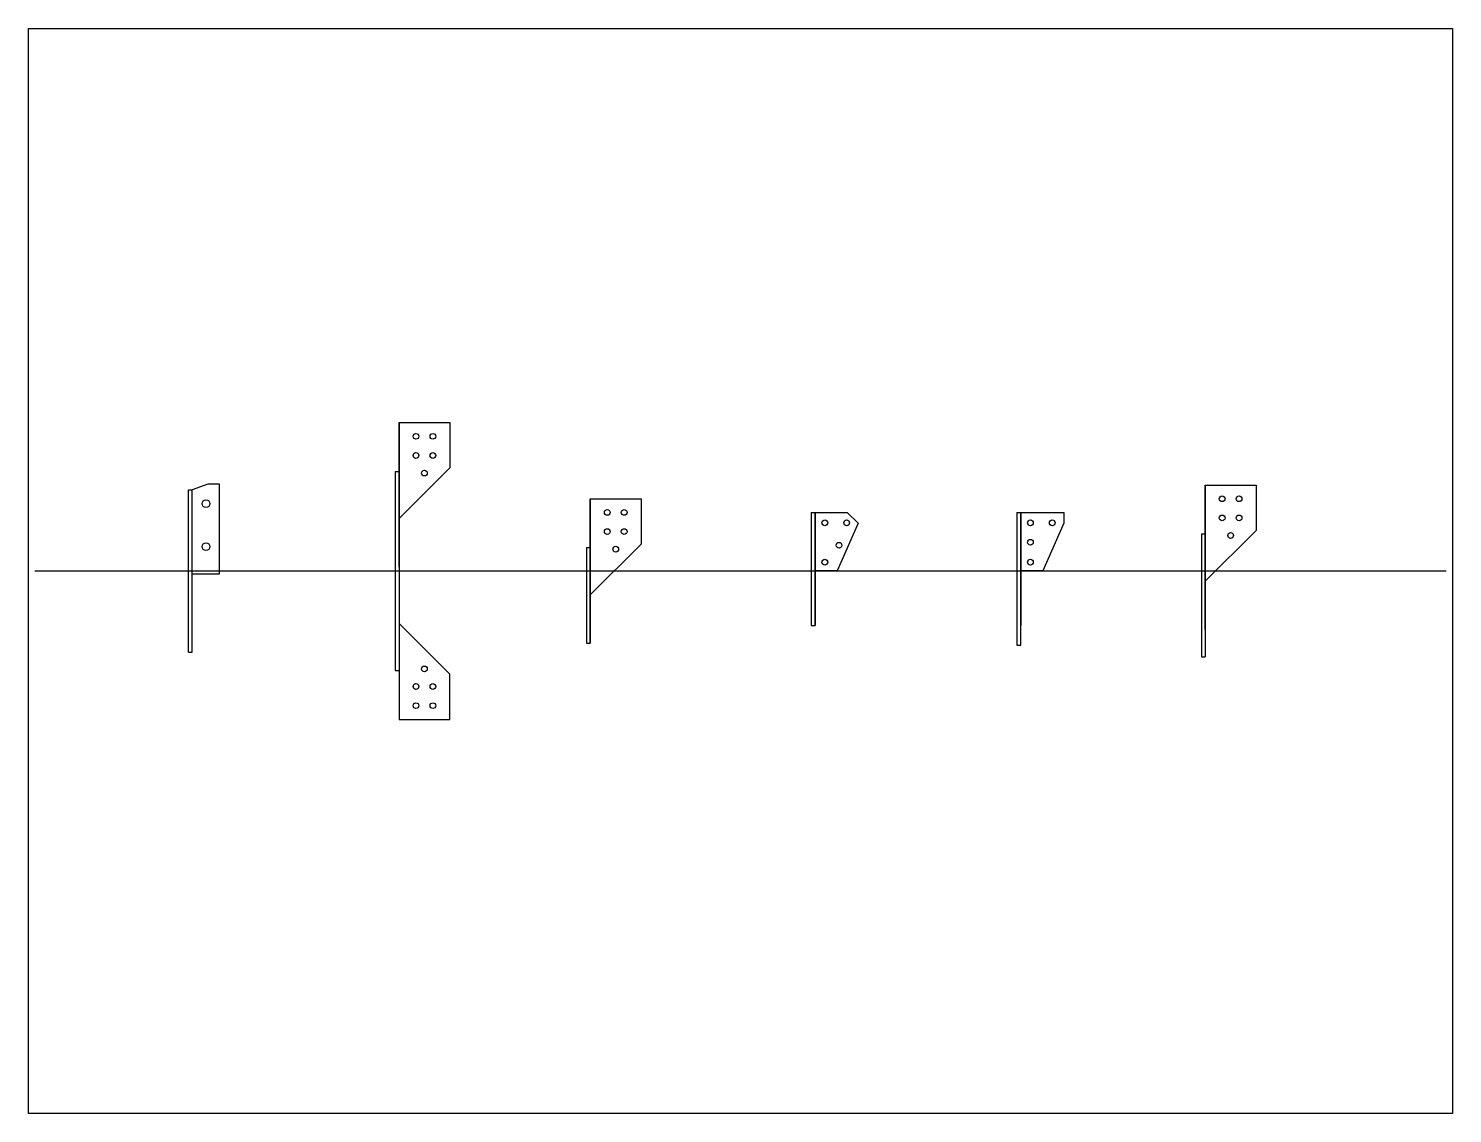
# Paper-space layout 'Layout1' of a CAD drawing. Header units: inches. Extents: x 1.05 to 9.45, y 0.8 to 7.2.
# The model-space entities are those that its viewports show. They can reach past a viewport. Long polylines and large blocks are cut down to what shows.
import ezdxf

# ---------------------------------------------------------------- set-up
doc = ezdxf.new("R2010")
doc.units = ezdxf.units.IN
doc.header["$MEASUREMENT"] = 0

# ---------------------------------------------------------------- blocks, each defined once
blk = doc.blocks.new('AecDtl_Hurricane_Anchor_H1')
for p, q in [((0.625, 2.78125), (0.125, 2.59375)), ((1, 2.78125), (0.625, 2.78125)), ((1, -0.09375), (1, 2.78125)), ((0, 2.59375), (0.125, 2.59375)), ((0, -2.59375), (0, 2.59375)), ((0.125, -2.59375), (0.125, 2.59375)), ((0.125, -0.09375), (1, -0.09375)), ((0, -2.59375), (0.125, -2.59375))]:
    blk.add_line(p, q)
for centre in [(0.5625, 2.15625), (0.5625, 0.78125)]:
    blk.add_circle(centre, 0.125)
blk = doc.blocks.new('AecDtl_Hurricane_Anchor_H2')
for p, q in [((0.125, 0.125), (0.125, 4.75)), ((0.125, 4.75), (1.75, 4.75)), ((0.125, 4.75), (0.125, -4.75)), ((1.75, 4.75), (1.75, 3.302)), ((0.125, 1.677), (1.75, 3.302)), ((0, 3.188), (0.125, 3.188)), ((0, 3.188), (0, -3.188)), ((0.125, -1.677), (1.75, -3.302)), ((0, -3.188), (0.125, -3.188)), ((0, -3.188), (0.125, -3.188)), ((1.75, -4.75), (1.75, -3.302)), ((0.125, -4.75), (1.75, -4.75))]:
    blk.add_line(p, q)
for centre in [(0.667, 4.312), (1.208, 4.312), (0.667, 3.699), (1.208, 3.699), (0.938, 3.136), (0.938, -3.136), (0.667, -3.699), (1.208, -3.699), (0.667, -4.312), (1.208, -4.312)]:
    blk.add_circle(centre, 0.0919)
blk = doc.blocks.new('AecDtl_Hurricane_Anchor_H3')
for p, q in [((0.125, -2.312), (0.125, 2.312)), ((0.125, 2.312), (1.75, 2.312)), ((0.125, 2.312), (0.125, -2.312)), ((1.75, 2.312), (1.75, 0.864)), ((0, 0.75), (0.125, 0.75)), ((0, 0.75), (0, -2.312)), ((0.125, -0.761), (1.75, 0.864)), ((0, -2.312), (0.125, -2.312)), ((0, -2.312), (0.125, -2.312))]:
    blk.add_line(p, q)
for centre in [(0.667, 1.875), (1.208, 1.875), (0.667, 1.261), (1.208, 1.261), (0.938, 0.699)]:
    blk.add_circle(centre, 0.0919)
blk = doc.blocks.new('AecDtl_Hurricane_Anchor_H4')
for p, q in [((0, 1.875), (1.154, 1.875)), ((0, 1.875), (0, -1.75)), ((0.125, -1.75), (0.125, 1.875)), ((0.125, 1.875), (0.125, -1.75)), ((1.154, 1.875), (1.5, 1.531)), ((1.5, 1.531), (0.837, 0)), ((0.837, 0), (0.125, 0)), ((0, -1.75), (0.125, -1.75)), ((0, -1.75), (0.125, -1.75))]:
    blk.add_line(p, q)
for centre in [(0.436, 1.541), (1.136, 1.541), (0.891, 0.824), (0.436, 0.283)]:
    blk.add_circle(centre, 0.0919)
blk = doc.blocks.new('AecDtl_Hurricane_Anchor_H5')
for p, q in [((0, 1.875), (0, -2.375)), ((0, 1.875), (1.5, 1.875)), ((0.125, 1.875), (0.125, -1.75)), ((0.125, -2.375), (0.125, 1.875)), ((1.5, 1.875), (1.5, 1.531)), ((1.5, 1.531), (0.837, 0)), ((0.837, 0), (0.125, 0)), ((0, -2.375), (0.125, -2.375)), ((0, -2.375), (0.125, -2.375))]:
    blk.add_line(p, q)
for centre in [(0.436, 1.541), (1.136, 1.541), (0.436, 0.919), (0.436, 0.283)]:
    blk.add_circle(centre, 0.0919)
blk = doc.blocks.new('AecDtl_Hurricane_Anchor_H2_5')
for p, q in [((0.125, -1.875), (0.125, 2.75)), ((0.125, 2.75), (1.75, 2.75)), ((0.125, 2.75), (0.125, -2.75)), ((1.75, 2.75), (1.75, 1.302)), ((0, 1.188), (0.125, 1.188)), ((0, 1.188), (0, -2.75)), ((0.125, -0.323), (1.75, 1.302)), ((0, -2.75), (0.125, -2.75)), ((0, -2.75), (0.125, -2.75))]:
    blk.add_line(p, q)
for centre in [(0.667, 2.312), (1.208, 2.312), (0.667, 1.699), (1.208, 1.699), (0.938, 1.136)]:
    blk.add_circle(centre, 0.0919)

msp = doc.modelspace()

# ---------------------------------------------------------------- linework, layer by layer
msp.add_line((0, 20), (45.183, 20))

# ---------------------------------------------------------------- block references
for name, p in [('AecDtl_Hurricane_Anchor_H2', (11.534, 20)), ('AecDtl_Hurricane_Anchor_H1', (4.914, 20)), ('AecDtl_Hurricane_Anchor_H2_5', (37.348, 20)), ('AecDtl_Hurricane_Anchor_H3', (17.658, 20)), ('AecDtl_Hurricane_Anchor_H4', (24.855, 20)), ('AecDtl_Hurricane_Anchor_H5', (31.439, 20))]:
    msp.add_blockref(name, p)

psp = doc.layouts.get("Layout1")

# ---------------------------------------------------------------- linework, layer by layer
psp.add_lwpolyline([(1.05, 0.8), (1.05, 7.2), (9.45, 7.2), (9.45, 0.8)], close=True)

# ---------------------------------------------------------------- viewports
at = {"layer": '0'}
psp.add_viewport(center=(5.25, 4), size=(8.4, 6.4), view_center_point=(22.5916, 20), view_height=34.739628, dxfattribs=at)

doc.saveas('drawing.dxf')
